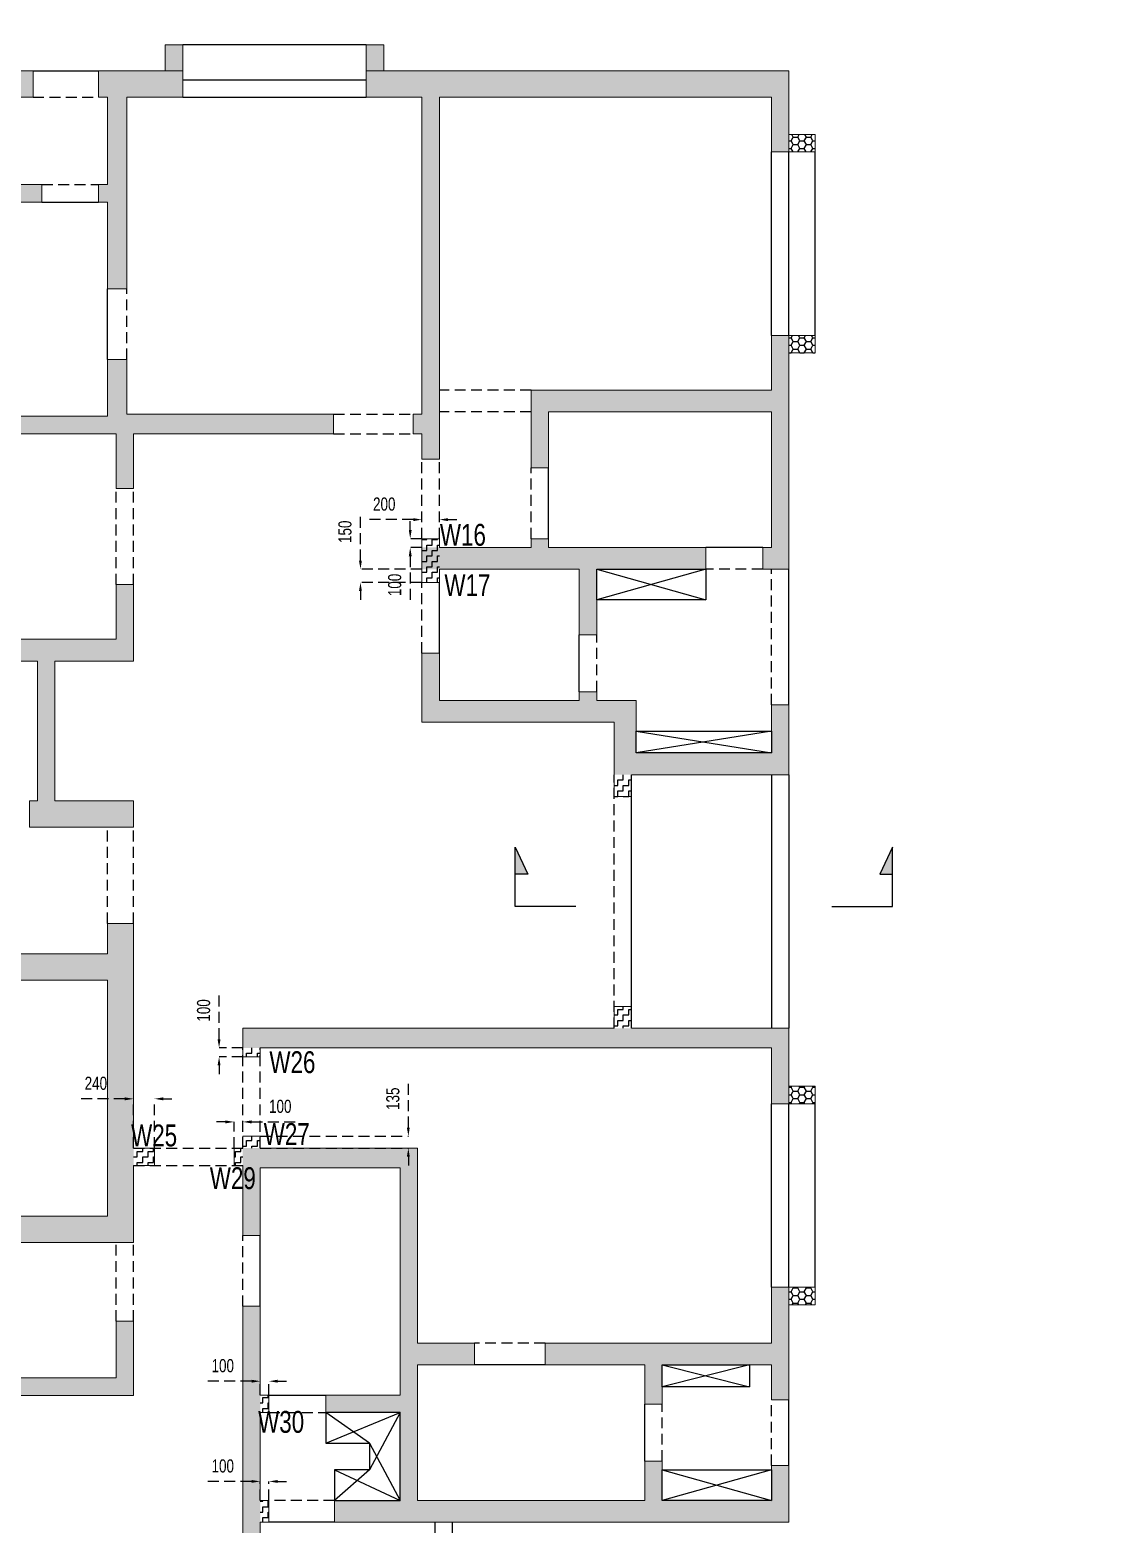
# Model space of a CAD drawing. Header units: millimetres. Extents: x 359 to 32107, y -1 to 49135.
# Drawn here: x 19905 to 32107, y 32013 to 49105 of the extents above; entities that cross this region are included whole.
import ezdxf

# ---------------------------------------------------------------- set-up
doc = ezdxf.new("R2010")
doc.units = ezdxf.units.MM
doc.linetypes.add('ACAD_ISO10W100', pattern=[18, 12, -3, 0, -3])
doc.linetypes.add('HIDDEN', pattern=[0.375, 0.25, -0.125])
for name, color, linetype in [('HATCH', 8, 'Continuous'), ('S-BEAM', 4, 'HIDDEN'), ('S-BEAM 1', 6, 'Continuous'), ('S-CUTOUT', 25, 'Continuous'), ('S-WALL HATCH', 251, 'Continuous'), ('SEC LINE', 1, 'Continuous')]:
    doc.layers.add(name, color=color, linetype=linetype)
doc.layers.add("S-BEAM NO'S", color=2, linetype='Continuous', lineweight=20)
doc.layers.add('S-WALL', color=100, linetype='Continuous', lineweight=20)
doc.styles.add('SOBHA', font='swisscl.ttf')
doc.dimstyles.new('S-100-2', dxfattribs={"dimscale": 100, "dimtxt": 1.5, "dimasz": 1, "dimexe": 0, "dimexo": 0, "dimgap": 1, "dimtad": 1, "dimdec": 0, "dimzin": 0, "dimdsep": 46, "dimtxsty": 'SOBHA', "dimcen": 0.0895, "dimclrd": 8, "dimclre": 8, "dimclrt": 2, "dimadec": 0, "dimazin": 0, "dimtfac": 1, "dimtdec": 0, "dimtofl": 0, "dimtmove": 0, "dimatfit": 3, "dimfxl": 0.18, "dimtolj": 1, "dimtzin": 0, "dimlwd": -1, "dimlwe": -1, "dimarcsym": 1})
pattern_1 = [(0, (-407991.865, 279275.18), (62.5, 62.5), [62.5, -62.5]), (90, (-407929.365, 279275.18), (-62.5, 62.5), [62.5, -62.5])]
pattern_2 = [(0, (19416.07, 12934.81), (75, 43.30127), [50, -100]), (120, (19416.07, 12934.81), (-75, 43.30127), [50, -100]), (60, (19416.07, 12934.81), (2e-14, 86.60254), [-100, 50])]

# ---------------------------------------------------------------- blocks, each defined once
blk = doc.blocks.new('SEC')
at = {"layer": 'HATCH'}
h = blk.add_hatch(color=9, dxfattribs=at)
h.dxf.hatch_style = 1
h.paths.add_polyline_path([(543392, -306591), (543392, -306679), (543582, -306679)])
at = {"layer": 'SEC LINE', "color": 6, "linetype": 'ACAD_ISO10W100', "ltscale": 1000}
for p, q in [((543168, -306255), (543168, -306679)), ((543582, -306679), (543392, -306591)), ((543392, -306591), (543392, -306679)), ((543168, -306679), (543582, -306679))]:
    blk.add_line(p, q, dxfattribs=at)
blk = doc.blocks.new('*D105')
at = {"layer": 'Defpoints', "color": 0, "linetype": 'Continuous', "ltscale": 500, "transparency": 16777216}
for p in [(24391, 43285), (24257, 43185), (24391, 43185)]:
    blk.add_point(p, dxfattribs=at)
at = {"layer": 'S-BEAM', "color": 8, "ltscale": 500, "transparency": 16777216}
for p, q in [((24257, 43385), (24257, 43485)), ((24391, 43285), (24257, 43285)), ((24391, 43185), (24257, 43185)), ((24257, 43085), (24257, 42526))]:
    blk.add_line(p, q, dxfattribs=at)
at = {"layer": 'S-BEAM', "color": 8, "linetype": 'Continuous', "ltscale": 500, "transparency": 16777216}
for points in [[(24241, 43385), (24274, 43385), (24257, 43285)], [(24241, 43085), (24274, 43085), (24257, 43185)]]:
    blk.add_solid(points, dxfattribs=at)
at = {"layer": 'S-BEAM', "color": 2, "linetype": 'Continuous', "ltscale": 500, "transparency": 16777216, "insert": (24080, 42756), "char_height": 150, "attachment_point": 5, "rotation": 90, "style": 'SOBHA'}
blk.add_mtext('\\A1;100', dxfattribs=at)
blk = doc.blocks.new('*D106')
at = {"layer": 'Defpoints', "color": 0, "linetype": 'Continuous', "ltscale": 500, "transparency": 16777216}
for p in [(24391, 43503), (24391, 43285), (24591, 43285)]:
    blk.add_point(p, dxfattribs=at)
at = {"layer": 'S-BEAM', "color": 8, "ltscale": 500, "transparency": 16777216}
for p, q in [((24291, 43503), (23729, 43503)), ((24391, 43285), (24391, 43503)), ((24591, 43285), (24591, 43503)), ((24691, 43503), (24791, 43503))]:
    blk.add_line(p, q, dxfattribs=at)
at = {"layer": 'S-BEAM', "color": 8, "linetype": 'Continuous', "ltscale": 500, "transparency": 16777216}
for points in [[(24291, 43520), (24291, 43486), (24391, 43503)], [(24691, 43520), (24691, 43486), (24591, 43503)]]:
    blk.add_solid(points, dxfattribs=at)
at = {"layer": 'S-BEAM', "color": 2, "linetype": 'Continuous', "ltscale": 500, "transparency": 16777216, "insert": (23960, 43680), "char_height": 150, "attachment_point": 5, "style": 'SOBHA'}
blk.add_mtext('\\A1;200', dxfattribs=at)
blk = doc.blocks.new('*D107')
at = {"layer": 'Defpoints', "color": 0, "linetype": 'Continuous', "ltscale": 500, "transparency": 16777216}
for p in [(23688, 42935), (24391, 42935), (24391, 42785)]:
    blk.add_point(p, dxfattribs=at)
at = {"layer": 'S-BEAM', "color": 8, "ltscale": 500, "transparency": 16777216}
for p, q in [((23688, 43035), (23688, 43593)), ((24391, 42935), (23688, 42935)), ((24391, 42785), (23688, 42785)), ((23688, 42685), (23688, 42585))]:
    blk.add_line(p, q, dxfattribs=at)
at = {"layer": 'S-BEAM', "color": 8, "linetype": 'Continuous', "ltscale": 500, "transparency": 16777216}
for points in [[(23671, 43035), (23704, 43035), (23688, 42935)], [(23671, 42685), (23704, 42685), (23688, 42785)]]:
    blk.add_solid(points, dxfattribs=at)
at = {"layer": 'S-BEAM', "color": 2, "linetype": 'Continuous', "ltscale": 500, "transparency": 16777216, "insert": (23511, 43364), "char_height": 150, "attachment_point": 5, "rotation": 90, "style": 'SOBHA'}
blk.add_mtext('\\A1;150', dxfattribs=at)
blk = doc.blocks.new('*D119')
at = {"layer": 'Defpoints', "color": 0, "linetype": 'Continuous', "ltscale": 500, "transparency": 16777216}
for p in [(21091, 36878), (21091, 36315), (21331, 36315)]:
    blk.add_point(p, dxfattribs=at)
at = {"layer": 'S-BEAM', "color": 8, "ltscale": 500, "transparency": 16777216}
for p, q in [((20991, 36878), (20429, 36878)), ((21091, 36315), (21091, 36878)), ((21331, 36315), (21331, 36878)), ((21431, 36878), (21531, 36878))]:
    blk.add_line(p, q, dxfattribs=at)
at = {"layer": 'S-BEAM', "color": 8, "linetype": 'Continuous', "ltscale": 500, "transparency": 16777216}
for points in [[(20991, 36895), (20991, 36861), (21091, 36878)], [(21431, 36895), (21431, 36861), (21331, 36878)]]:
    blk.add_solid(points, dxfattribs=at)
at = {"layer": 'S-BEAM', "color": 2, "linetype": 'Continuous', "ltscale": 500, "transparency": 16777216, "insert": (20660, 37055), "char_height": 150, "attachment_point": 5, "style": 'SOBHA'}
blk.add_mtext('\\A1;240', dxfattribs=at)
blk = doc.blocks.new('*D120')
at = {"layer": 'Defpoints', "color": 0, "linetype": 'Continuous', "ltscale": 500, "transparency": 16777216}
for p in [(22070, 37460), (22341, 37460), (22341, 37360)]:
    blk.add_point(p, dxfattribs=at)
at = {"layer": 'S-BEAM', "color": 8, "ltscale": 500, "transparency": 16777216}
for p, q in [((22070, 37560), (22070, 38118)), ((22341, 37460), (22070, 37460)), ((22341, 37360), (22070, 37360)), ((22070, 37260), (22070, 37160))]:
    blk.add_line(p, q, dxfattribs=at)
at = {"layer": 'S-BEAM', "color": 8, "linetype": 'Continuous', "ltscale": 500, "transparency": 16777216}
for points in [[(22053, 37560), (22086, 37560), (22070, 37460)], [(22053, 37260), (22086, 37260), (22070, 37360)]]:
    blk.add_solid(points, dxfattribs=at)
at = {"layer": 'S-BEAM', "color": 2, "linetype": 'Continuous', "ltscale": 500, "transparency": 16777216, "insert": (21893, 37889), "char_height": 150, "attachment_point": 5, "rotation": 90, "style": 'SOBHA'}
blk.add_mtext('\\A1;100', dxfattribs=at)
blk = doc.blocks.new('*D95')
at = {"layer": 'Defpoints', "color": 0, "linetype": 'Continuous', "ltscale": 500, "transparency": 16777216}
for p in [(22541, 36450), (24236, 36450), (22541, 36315)]:
    blk.add_point(p, dxfattribs=at)
at = {"layer": 'S-BEAM', "color": 8, "ltscale": 500, "transparency": 16777216}
for p, q in [((24236, 36550), (24236, 37108)), ((22541, 36450), (24236, 36450)), ((22541, 36315), (24236, 36315)), ((24236, 36215), (24236, 36115))]:
    blk.add_line(p, q, dxfattribs=at)
at = {"layer": 'S-BEAM', "color": 8, "linetype": 'Continuous', "ltscale": 500, "transparency": 16777216}
for points in [[(24219, 36550), (24252, 36550), (24236, 36450)], [(24219, 36215), (24252, 36215), (24236, 36315)]]:
    blk.add_solid(points, dxfattribs=at)
at = {"layer": 'S-BEAM', "color": 2, "linetype": 'Continuous', "ltscale": 500, "transparency": 16777216, "insert": (24059, 36879), "char_height": 150, "attachment_point": 5, "rotation": 90, "style": 'SOBHA'}
blk.add_mtext('\\A1;135', dxfattribs=at)
blk = doc.blocks.new('*D121')
at = {"layer": 'Defpoints', "color": 0, "linetype": 'Continuous', "ltscale": 500, "transparency": 16777216}
for p in [(22341, 36614), (22241, 36315), (22341, 36315)]:
    blk.add_point(p, dxfattribs=at)
at = {"layer": 'S-BEAM', "color": 8, "ltscale": 500, "transparency": 16777216}
for p, q in [((22141, 36614), (22041, 36614)), ((22241, 36315), (22241, 36614)), ((22341, 36315), (22341, 36614)), ((22441, 36614), (23000, 36614))]:
    blk.add_line(p, q, dxfattribs=at)
at = {"layer": 'S-BEAM', "color": 8, "linetype": 'Continuous', "ltscale": 500, "transparency": 16777216}
for points in [[(22141, 36631), (22141, 36597), (22241, 36614)], [(22441, 36631), (22441, 36597), (22341, 36614)]]:
    blk.add_solid(points, dxfattribs=at)
at = {"layer": 'S-BEAM', "color": 2, "linetype": 'Continuous', "ltscale": 500, "transparency": 16777216, "insert": (22770, 36791), "char_height": 150, "attachment_point": 5, "style": 'SOBHA'}
blk.add_mtext('\\A1;100', dxfattribs=at)
blk = doc.blocks.new('*D122')
at = {"layer": 'Defpoints', "color": 0, "linetype": 'Continuous', "ltscale": 500, "transparency": 16777216}
for p in [(22541, 33648), (22541, 33490), (22641, 33490)]:
    blk.add_point(p, dxfattribs=at)
at = {"layer": 'S-BEAM', "color": 8, "ltscale": 500, "transparency": 16777216}
for p, q in [((22441, 33648), (21882, 33648)), ((22541, 33490), (22541, 33648)), ((22641, 33490), (22641, 33648)), ((22741, 33648), (22841, 33648))]:
    blk.add_line(p, q, dxfattribs=at)
at = {"layer": 'S-BEAM', "color": 8, "linetype": 'Continuous', "ltscale": 500, "transparency": 16777216}
for points in [[(22441, 33665), (22441, 33631), (22541, 33648)], [(22741, 33665), (22741, 33631), (22641, 33648)]]:
    blk.add_solid(points, dxfattribs=at)
at = {"layer": 'S-BEAM', "color": 2, "linetype": 'Continuous', "ltscale": 500, "transparency": 16777216, "insert": (22112, 33825), "char_height": 150, "attachment_point": 5, "style": 'SOBHA'}
blk.add_mtext('\\A1;100', dxfattribs=at)
blk = doc.blocks.new('*D123')
at = {"layer": 'Defpoints', "color": 0, "linetype": 'Continuous', "ltscale": 500, "transparency": 16777216}
for p in [(22541, 32502), (22541, 32285), (22641, 32285)]:
    blk.add_point(p, dxfattribs=at)
at = {"layer": 'S-BEAM', "color": 8, "ltscale": 500, "transparency": 16777216}
for p, q in [((22441, 32502), (21882, 32502)), ((22541, 32285), (22541, 32502)), ((22641, 32285), (22641, 32502)), ((22741, 32502), (22841, 32502))]:
    blk.add_line(p, q, dxfattribs=at)
at = {"layer": 'S-BEAM', "color": 8, "linetype": 'Continuous', "ltscale": 500, "transparency": 16777216}
for points in [[(22441, 32518), (22441, 32485), (22541, 32502)], [(22741, 32518), (22741, 32485), (22641, 32502)]]:
    blk.add_solid(points, dxfattribs=at)
at = {"layer": 'S-BEAM', "color": 2, "linetype": 'Continuous', "ltscale": 500, "transparency": 16777216, "insert": (22112, 32678), "char_height": 150, "attachment_point": 5, "style": 'SOBHA'}
blk.add_mtext('\\A1;100', dxfattribs=at)

msp = doc.modelspace()

# ---------------------------------------------------------------- hatches: boundary and pattern name
at = {"layer": 'S-WALL HATCH', "linetype": 'Continuous', "ltscale": 500, "transparency": 33554687}
h = msp.add_hatch(dxfattribs=at)
h.set_pattern_fill('HONEY', color=25, scale=400)
h.set_pattern_definition([(0, (-1190978.006, 205150.47), (75, 43.3012702), [50, -100]), (120, (-1190978.006, 205150.47), (-75, 43.3012702), [50, -100]), (60, (-1190978.006, 205150.47), (2e-14, 86.6025404), [-100, 50])])
h.paths.add_polyline_path([(9341.1, 13234.8), (8841.1, 13234.8), (8841.1, 12734.8), (9341.1, 12734.8)])
h.paths.add_polyline_path([(941.1, 18034.8), (641.1, 18034.8), (641.1, 17834.8), (941.1, 17834.8)])
h.paths.add_polyline_path([(941.1, 20334.8), (641.1, 20334.8), (641.1, 20134.8), (941.1, 20134.8)])
h.paths.add_polyline_path([(27325.7, 436.6), (30571.3, 436.6), (30571.3, 832), (27325.7, 832)], flags=9)
h.paths.add_polyline_path([(20188.7, 11940.5), (20573.7, 11940.5), (20573.7, 12661.3), (20188.7, 12661.3)], flags=9)
h.paths.add_polyline_path([(20188.7, 13772.1), (20573.7, 13772.1), (20573.7, 14492.9), (20188.7, 14492.9)], flags=9)
h.paths.add_polyline_path([(13695.5, 29736.7), (13695.5, 31297), (13168.3, 31297), (13168.3, 29736.7)], flags=9)
h.paths.add_polyline_path([(886.1, 39002.6), (886.1, 40562.9), (358.9, 40562.9), (358.9, 39002.6)], flags=9)
h.paths.add_polyline_path([(886.1, 34827.6), (886.1, 36387.9), (358.9, 36387.9), (358.9, 34827.6)], flags=9)
h.paths.add_polyline_path([(886.1, 23852.6), (886.1, 25412.9), (358.9, 25412.9), (358.9, 23852.6)], flags=9)
h.paths.add_polyline_path([(886.1, 14252.6), (886.1, 15812.9), (358.9, 15812.9), (358.9, 14252.6)], flags=9)
h.paths.add_polyline_path([(12228.6, 12581.4), (13788.9, 12581.4), (13788.9, 13108.6), (12228.6, 13108.6)], flags=9)
h.paths.add_polyline_path([(29200.6, 20840.4), (29200.6, 22400.7), (28673.4, 22400.7), (28673.4, 20840.4)], flags=9)
h.paths.add_polyline_path([(25231.7, 30259.1), (25231.7, 31819.4), (24704.5, 31819.4), (24704.5, 30259.1)], flags=9)
h.paths.add_polyline_path([(29099.6, 38528.6), (29099.6, 40088.9), (28572.4, 40088.9), (28572.4, 38528.6)], flags=9)
h.paths.add_polyline_path([(8025.7, 33291.9), (9585.9, 33291.9), (9585.9, 33819.1), (8025.7, 33819.1)], flags=9)
h.paths.add_polyline_path([(19612, 48577.7), (21172.3, 48577.7), (21172.3, 49104.9), (19612, 49104.9)], flags=9)
h.paths.add_polyline_path([(29108.1, 41229.6), (29108.1, 42789.9), (28580.9, 42789.9), (28580.9, 41229.6)], flags=9)
h.paths.add_polyline_path([(29108.1, 32418.1), (29108.1, 33978.4), (28580.9, 33978.4), (28580.9, 32418.1)], flags=9)
h.paths.add_polyline_path([(23322, 12711.2), (24882.3, 12711.2), (24882.3, 13238.4), (23322, 13238.4)], flags=9)
h.paths.add_polyline_path([(16246.5, 12711.2), (17806.8, 12711.2), (17806.8, 13238.4), (16246.5, 13238.4)], flags=9)
h.paths.add_polyline_path([(6261.9, 12711.2), (7822.2, 12711.2), (7822.2, 13238.4), (6261.9, 13238.4)], flags=9)
h.paths.add_polyline_path([(932, 20914.9), (932, 22475.2), (404.8, 22475.2), (404.8, 20914.9)], flags=9)
h.paths.add_polyline_path([(991.3, 45690.5), (991.3, 47250.8), (464.1, 47250.8), (464.1, 45690.5)], flags=9)
h.paths.add_polyline_path([(12388, 31954.2), (12388, 33514.5), (11860.8, 33514.5), (11860.8, 31954.2)], flags=9)
h.paths.add_polyline_path([(12309, 34254.6), (12309, 35814.9), (11781.8, 35814.9), (11781.8, 34254.6)], flags=9)
h.paths.add_polyline_path([(12309, 36554.6), (12309, 38114.9), (11781.8, 38114.9), (11781.8, 36554.6)], flags=9)
h.paths.add_polyline_path([(8159.3, 23739.1), (8159.3, 25299.3), (7632.1, 25299.3), (7632.1, 23739.1)], flags=9)
h.paths.add_polyline_path([(8943.8, 19074.2), (8943.8, 20634.5), (8416.6, 20634.5), (8416.6, 19074.2)], flags=9)
h.paths.add_polyline_path([(14733.3, 19766.2), (14733.3, 21326.4), (14206.1, 21326.4), (14206.1, 19766.2)], flags=9)
h.paths.add_polyline_path([(20591.1, 19365.3), (22151.4, 19365.3), (22151.4, 19892.5), (20591.1, 19892.5)], flags=9)
h.paths.add_polyline_path([(18754.4, 19365.3), (20314.7, 19365.3), (20314.7, 19892.5), (18754.4, 19892.5)], flags=9)
h.paths.add_polyline_path([(21661.9, 38556.9), (21661.9, 40117.2), (21134.7, 40117.2), (21134.7, 38556.9)], flags=9)
h.paths.add_polyline_path([(20915.2, 42468), (20915.2, 44028.3), (20388, 44028.3), (20388, 42468)], flags=9)
h.paths.add_polyline_path([(24577.5, 44944.9), (26137.8, 44944.9), (26137.8, 45472.1), (24577.5, 45472.1)], flags=9)
h.paths.add_polyline_path([(8215.2, 38543), (8215.2, 40103.3), (7688, 40103.3), (7688, 38543)], flags=9)
h.paths.add_polyline_path([(5441.6, 45144.9), (7001.9, 45144.9), (7001.9, 45672.1), (5441.6, 45672.1)], flags=9)
h.paths.add_polyline_path([(5580.6, 23281.6), (6671.6, 23281.6), (6671.6, 23808.8), (5580.6, 23808.8)], flags=9)
h.paths.add_polyline_path([(19970.5, 21586.1), (21061.4, 21586.1), (21061.4, 22113.3), (19970.5, 22113.3)], flags=9)
h.paths.add_polyline_path([(20253.5, 31643), (21344.4, 31643), (21344.4, 32170.2), (20253.5, 32170.2)], flags=9)
h.paths.add_polyline_path([(22580, 39741.7), (23670.9, 39741.7), (23670.9, 40268.9), (22580, 40268.9)], flags=9)
h.paths.add_polyline_path([(5687.8, 40466.1), (6778.7, 40466.1), (6778.7, 40993.3), (5687.8, 40993.3)], flags=9)
h.paths.add_polyline_path([(10804.9, 32346.8), (11895.8, 32346.8), (11895.8, 32874), (10804.9, 32874)], flags=9)
h.paths.add_polyline_path([(14639.2, 40869.7), (15730.2, 40869.7), (15730.2, 41396.9), (14639.2, 41396.9)], flags=9)
h.paths.add_polyline_path([(29297.3, 38933.8), (29682.3, 38933.8), (29682.3, 39654.6), (29297.3, 39654.6)], flags=9)
h.paths.add_polyline_path([(25602, 38933.8), (25987, 38933.8), (25987, 39654.6), (25602, 39654.6)], flags=9)
h.paths.add_polyline_path([(10959.4, 22665.3), (12519.7, 22665.3), (12519.7, 23192.5), (10959.4, 23192.5)], flags=9)
h.paths.add_polyline_path([(10742.6, 23048.9), (10742.6, 24609.2), (10215.4, 24609.2), (10215.4, 23048.9)], flags=9)
h.paths.add_polyline_path([(10742.6, 38607.1), (10742.6, 40167.4), (10215.4, 40167.4), (10215.4, 38607.1)], flags=9)
h.paths.add_polyline_path([(18496.6, 40244.6), (20056.9, 40244.6), (20056.9, 40771.8), (18496.6, 40771.8)], flags=9)
h.paths.add_polyline_path([(11003.9, 8463.6), (18384.3, 8463.6), (18384.3, 10678.1), (11003.9, 10678.1)], flags=9)
h.paths.add_polyline_path([(27271.4, 1731.3), (32106.7, 1731.3), (32106.7, 2165.7), (27271.4, 2165.7)], flags=9)
h.paths.add_polyline_path([(24367.1, 4117.1), (25768, 4117.1), (25768, 4513.2), (24367.1, 4513.2)], flags=9)
h.paths.add_polyline_path([(27210, 3079), (31215.1, 3079), (31215.1, 3474.3), (27210, 3474.3)], flags=9)
h.paths.add_polyline_path([(24263.1, 4985.5), (29712.1, 4985.5), (29712.1, 6373), (24263.1, 6373)], flags=9)
h.paths.add_polyline_path([(24275.6, 6406.6), (25471.1, 6406.6), (25471.1, 6794.6), (24275.6, 6794.6)], flags=9)
h.paths.add_polyline_path([(10907.4, 10653.3), (12633.5, 10653.3), (12633.5, 11180.5), (10907.4, 11180.5)], flags=9)
h.paths.add_polyline_path([(10866.2, 11030.2), (20118.4, 11030.2), (20118.4, 11883.5), (10866.2, 11883.5)], flags=9)
h = msp.add_hatch(dxfattribs=at)
h.set_pattern_fill('HONEY', color=25, scale=400)
h.set_pattern_definition(pattern_2)
h.paths.add_polyline_path([(23953.6, 48934.8), (23753.6, 48934.8), (23753.6, 48634.8), (23953.6, 48634.8)])
h.paths.add_polyline_path([(21653.6, 48934.8), (21453.6, 48934.8), (21453.6, 48634.8), (21653.6, 48634.8)])
h.paths.add_polyline_path([(27325.7, 436.6), (30571.3, 436.6), (30571.3, 832), (27325.7, 832)], flags=9)
h.paths.add_polyline_path([(20188.7, 11940.5), (20573.7, 11940.5), (20573.7, 12661.3), (20188.7, 12661.3)], flags=9)
h.paths.add_polyline_path([(20188.7, 13772.1), (20573.7, 13772.1), (20573.7, 14492.9), (20188.7, 14492.9)], flags=9)
h.paths.add_polyline_path([(13695.5, 29736.7), (13695.5, 31297), (13168.3, 31297), (13168.3, 29736.7)], flags=9)
h.paths.add_polyline_path([(886.1, 39002.6), (886.1, 40562.9), (358.9, 40562.9), (358.9, 39002.6)], flags=9)
h.paths.add_polyline_path([(886.1, 34827.6), (886.1, 36387.9), (358.9, 36387.9), (358.9, 34827.6)], flags=9)
h.paths.add_polyline_path([(886.1, 23852.6), (886.1, 25412.9), (358.9, 25412.9), (358.9, 23852.6)], flags=9)
h.paths.add_polyline_path([(886.1, 14252.6), (886.1, 15812.9), (358.9, 15812.9), (358.9, 14252.6)], flags=9)
h.paths.add_polyline_path([(12228.6, 12581.4), (13788.9, 12581.4), (13788.9, 13108.6), (12228.6, 13108.6)], flags=9)
h.paths.add_polyline_path([(29200.6, 20840.4), (29200.6, 22400.7), (28673.4, 22400.7), (28673.4, 20840.4)], flags=9)
h.paths.add_polyline_path([(25231.7, 30259.1), (25231.7, 31819.4), (24704.5, 31819.4), (24704.5, 30259.1)], flags=9)
h.paths.add_polyline_path([(29099.6, 38528.6), (29099.6, 40088.9), (28572.4, 40088.9), (28572.4, 38528.6)], flags=9)
h.paths.add_polyline_path([(8025.7, 33291.9), (9585.9, 33291.9), (9585.9, 33819.1), (8025.7, 33819.1)], flags=9)
h.paths.add_polyline_path([(19612, 48577.7), (21172.3, 48577.7), (21172.3, 49104.9), (19612, 49104.9)], flags=9)
h.paths.add_polyline_path([(29108.1, 41229.6), (29108.1, 42789.9), (28580.9, 42789.9), (28580.9, 41229.6)], flags=9)
h.paths.add_polyline_path([(29108.1, 32418.1), (29108.1, 33978.4), (28580.9, 33978.4), (28580.9, 32418.1)], flags=9)
h.paths.add_polyline_path([(23322, 12711.2), (24882.3, 12711.2), (24882.3, 13238.4), (23322, 13238.4)], flags=9)
h.paths.add_polyline_path([(16246.5, 12711.2), (17806.8, 12711.2), (17806.8, 13238.4), (16246.5, 13238.4)], flags=9)
h.paths.add_polyline_path([(6261.9, 12711.2), (7822.2, 12711.2), (7822.2, 13238.4), (6261.9, 13238.4)], flags=9)
h.paths.add_polyline_path([(932, 20914.9), (932, 22475.2), (404.8, 22475.2), (404.8, 20914.9)], flags=9)
h.paths.add_polyline_path([(991.3, 45690.5), (991.3, 47250.8), (464.1, 47250.8), (464.1, 45690.5)], flags=9)
h.paths.add_polyline_path([(12388, 31954.2), (12388, 33514.5), (11860.8, 33514.5), (11860.8, 31954.2)], flags=9)
h.paths.add_polyline_path([(12309, 34254.6), (12309, 35814.9), (11781.8, 35814.9), (11781.8, 34254.6)], flags=9)
h.paths.add_polyline_path([(12309, 36554.6), (12309, 38114.9), (11781.8, 38114.9), (11781.8, 36554.6)], flags=9)
h.paths.add_polyline_path([(8159.3, 23739.1), (8159.3, 25299.3), (7632.1, 25299.3), (7632.1, 23739.1)], flags=9)
h.paths.add_polyline_path([(8943.8, 19074.2), (8943.8, 20634.5), (8416.6, 20634.5), (8416.6, 19074.2)], flags=9)
h.paths.add_polyline_path([(14733.3, 19766.2), (14733.3, 21326.4), (14206.1, 21326.4), (14206.1, 19766.2)], flags=9)
h.paths.add_polyline_path([(20591.1, 19365.3), (22151.4, 19365.3), (22151.4, 19892.5), (20591.1, 19892.5)], flags=9)
h.paths.add_polyline_path([(18754.4, 19365.3), (20314.7, 19365.3), (20314.7, 19892.5), (18754.4, 19892.5)], flags=9)
h.paths.add_polyline_path([(21661.9, 38556.9), (21661.9, 40117.2), (21134.7, 40117.2), (21134.7, 38556.9)], flags=9)
h.paths.add_polyline_path([(20915.2, 42468), (20915.2, 44028.3), (20388, 44028.3), (20388, 42468)], flags=9)
h.paths.add_polyline_path([(24577.5, 44944.9), (26137.8, 44944.9), (26137.8, 45472.1), (24577.5, 45472.1)], flags=9)
h.paths.add_polyline_path([(8215.2, 38543), (8215.2, 40103.3), (7688, 40103.3), (7688, 38543)], flags=9)
h.paths.add_polyline_path([(5441.6, 45144.9), (7001.9, 45144.9), (7001.9, 45672.1), (5441.6, 45672.1)], flags=9)
h.paths.add_polyline_path([(5580.6, 23281.6), (6671.6, 23281.6), (6671.6, 23808.8), (5580.6, 23808.8)], flags=9)
h.paths.add_polyline_path([(19970.5, 21586.1), (21061.4, 21586.1), (21061.4, 22113.3), (19970.5, 22113.3)], flags=9)
h.paths.add_polyline_path([(20253.5, 31643), (21344.4, 31643), (21344.4, 32170.2), (20253.5, 32170.2)], flags=9)
h.paths.add_polyline_path([(22580, 39741.7), (23670.9, 39741.7), (23670.9, 40268.9), (22580, 40268.9)], flags=9)
h.paths.add_polyline_path([(5687.8, 40466.1), (6778.7, 40466.1), (6778.7, 40993.3), (5687.8, 40993.3)], flags=9)
h.paths.add_polyline_path([(10804.9, 32346.8), (11895.8, 32346.8), (11895.8, 32874), (10804.9, 32874)], flags=9)
h.paths.add_polyline_path([(14639.2, 40869.7), (15730.2, 40869.7), (15730.2, 41396.9), (14639.2, 41396.9)], flags=9)
h.paths.add_polyline_path([(29297.3, 38933.8), (29682.3, 38933.8), (29682.3, 39654.6), (29297.3, 39654.6)], flags=9)
h.paths.add_polyline_path([(25602, 38933.8), (25987, 38933.8), (25987, 39654.6), (25602, 39654.6)], flags=9)
h.paths.add_polyline_path([(10959.4, 22665.3), (12519.7, 22665.3), (12519.7, 23192.5), (10959.4, 23192.5)], flags=9)
h.paths.add_polyline_path([(10742.6, 23048.9), (10742.6, 24609.2), (10215.4, 24609.2), (10215.4, 23048.9)], flags=9)
h.paths.add_polyline_path([(10742.6, 38607.1), (10742.6, 40167.4), (10215.4, 40167.4), (10215.4, 38607.1)], flags=9)
h.paths.add_polyline_path([(18496.6, 40244.6), (20056.9, 40244.6), (20056.9, 40771.8), (18496.6, 40771.8)], flags=9)
h.paths.add_polyline_path([(11003.9, 8463.6), (18384.3, 8463.6), (18384.3, 10678.1), (11003.9, 10678.1)], flags=9)
h.paths.add_polyline_path([(27271.4, 1731.3), (32106.7, 1731.3), (32106.7, 2165.7), (27271.4, 2165.7)], flags=9)
h.paths.add_polyline_path([(24367.1, 4117.1), (25768, 4117.1), (25768, 4513.2), (24367.1, 4513.2)], flags=9)
h.paths.add_polyline_path([(27210, 3079), (31215.1, 3079), (31215.1, 3474.3), (27210, 3474.3)], flags=9)
h.paths.add_polyline_path([(24263.1, 4985.5), (29712.1, 4985.5), (29712.1, 6373), (24263.1, 6373)], flags=9)
h.paths.add_polyline_path([(24275.6, 6406.6), (25471.1, 6406.6), (25471.1, 6794.6), (24275.6, 6794.6)], flags=9)
h.paths.add_polyline_path([(10907.4, 10653.3), (12633.5, 10653.3), (12633.5, 11180.5), (10907.4, 11180.5)], flags=9)
h.paths.add_polyline_path([(10866.2, 11030.2), (20118.4, 11030.2), (20118.4, 11883.5), (10866.2, 11883.5)], flags=9)
at = {"layer": 'S-WALL HATCH', "ltscale": 7.5, "transparency": 33554687}
h = msp.add_hatch(color=251, dxfattribs=at)
h.dxf.hatch_style = 1
h.paths.add_polyline_path([(23381.1, 44709.8), (21016.1, 44709.8), (21016.1, 45334.8), (20791.1, 45334.8), (20791.1, 44684.8), (19291.1, 44684.8), (19291.1, 47134.8), (20041.1, 47134.8), (20041.1, 47334.8), (17591.1, 47334.8), (17591.1, 48334.8), (19941.1, 48334.8), (19941.1, 48634.8), (17291.1, 48634.8), (17291.1, 48334.8), (17291.1, 45984.8), (17591.1, 45984.8), (17591.1, 47134.8), (19091.1, 47134.8), (19091.1, 44684.8), (18991.1, 44684.8), (18991.1, 44484.8), (20791.1, 44484.8), (20891.1, 44484.8), (20891.1, 43859.8), (21091.1, 43859.8), (21091.1, 44484.8), (23381.1, 44484.8)])
h = msp.add_hatch(color=251, dxfattribs=at)
h.dxf.hatch_style = 1
h.paths.add_polyline_path([(21016.1, 48334.8), (21653.6, 48334.8), (21653.6, 48634.8), (20691.1, 48634.8), (20691.1, 48334.8), (20791.1, 48334.8), (20791.1, 47334.8), (20691.1, 47334.8), (20691.1, 47134.8), (20791.1, 47134.8), (20791.1, 46144.8), (21016.1, 46144.8)])
h = msp.add_hatch(color=251, dxfattribs=at)
h.dxf.hatch_style = 1
h.paths.add_polyline_path([(24391.1, 44194.8), (24391.1, 44484.8), (24291.1, 44484.8), (24291.1, 44709.8), (24391.1, 44709.8), (24391.1, 48334.8), (23753.6, 48334.8), (23753.6, 48634.8), (24591.1, 48634.8), (28591.1, 48634.8), (28591.1, 48334.8), (28591.1, 47709.8), (28391.1, 47709.8), (28391.1, 48334.8), (24591.1, 48334.8), (24591.1, 44194.8)])
at = {"layer": 'S-WALL HATCH', "linetype": 'Continuous', "ltscale": 500, "transparency": 33554687}
h = msp.add_hatch(dxfattribs=at)
h.set_pattern_fill('HONEY', color=25, scale=400)
h.set_pattern_definition(pattern_2)
h.paths.add_polyline_path([(28891.1, 45609.8), (28591.1, 45609.8), (28591.1, 45409.8), (28891.1, 45409.8)])
h.paths.add_polyline_path([(28891.1, 47909.8), (28591.1, 47909.8), (28591.1, 47709.8), (28891.1, 47709.8)])
at = {"layer": 'S-WALL HATCH', "ltscale": 7.5, "transparency": 33554687}
h = msp.add_hatch(color=251, dxfattribs=at)
h.dxf.hatch_style = 1
h.paths.add_polyline_path([(28591.1, 44984.8), (28591.1, 45609.8), (28391.1, 45609.8), (28391.1, 44984.8), (25641.1, 44984.8), (25641.1, 44734.8), (25641.1, 44094.8), (25841.1, 44094.8), (25841.1, 44734.8), (28391.1, 44734.8), (28391.1, 43184.8), (28291.1, 43184.8), (28291.1, 42934.8), (28591.1, 42934.8), (28591.1, 43184.8), (28591.1, 44734.8)])
h = msp.add_hatch(color=251, dxfattribs=at)
h.dxf.hatch_style = 1
h.paths.add_polyline_path([(27641.1, 43184.8), (25841.1, 43184.8), (25841.1, 43284.8), (25641.1, 43284.8), (25641.1, 43184.8), (24391.1, 43184.8), (24391.1, 42934.8), (26191.1, 42934.8), (26191.1, 42184.8), (26391.1, 42184.8), (26391.1, 42934.8), (27641.1, 42934.8)])
h = msp.add_hatch(dxfattribs=at)
h.set_pattern_fill('ZIGZAG', color=251, scale=500)
h.set_pattern_definition(pattern_1)
h.paths.add_polyline_path([(24591.1, 43284.8), (24391.1, 43284.8), (24391.1, 42784.8), (24591.1, 42784.8)])
h = msp.add_hatch(color=251, dxfattribs=at)
h.dxf.hatch_style = 1
h.paths.add_polyline_path([(21091.1, 42134.8), (21091.1, 42759.8), (20891.1, 42759.8), (20891.1, 42134.8), (17591.1, 42134.8), (17591.1, 43184.8), (17291.1, 43184.8), (17291.1, 42084.8), (17291.1, 41884.8), (19991.1, 41884.8), (19991.1, 40284.8), (19901.1, 40284.8), (19901.1, 39984.8), (21091.1, 39984.8), (21091.1, 40284.8), (20191.1, 40284.8), (20191.1, 41884.8), (21091.1, 41884.8)])
h = msp.add_hatch(color=251, dxfattribs=at)
h.dxf.hatch_style = 1
h.paths.add_polyline_path([(26841.1, 41434.8), (26391.1, 41434.8), (26391.1, 41534.8), (26191.1, 41534.8), (26191.1, 41434.8), (24591.1, 41434.8), (24591.1, 41974.8), (24391.1, 41974.8), (24391.1, 41434.8), (24391.1, 41184.8), (26591.1, 41184.8), (26591.1, 40584.8), (26791.1, 40584.8), (28591.1, 40584.8), (28591.1, 40834.8), (28591.1, 41384.8), (28391.1, 41384.8), (28391.1, 40834.8), (26841.1, 40834.8)])
h = msp.add_hatch(dxfattribs=at)
h.set_pattern_fill('ZIGZAG', color=251, scale=500)
h.set_pattern_definition(pattern_1)
h.paths.add_polyline_path([(26791.1, 40584.8), (26591.1, 40584.8), (26591.1, 40334.8), (26791.1, 40334.8)])
h = msp.add_hatch(color=251, dxfattribs=at)
h.dxf.hatch_style = 1
h.paths.add_polyline_path([(15191.1, 29834.8), (15291.1, 29834.8), (15291.1, 30084.8), (15191.1, 30084.8), (15191.1, 35234.8), (18091.1, 35234.8), (18091.1, 30084.8), (16441.1, 30084.8), (16441.1, 29834.8), (17191.1, 29834.8), (17191.1, 24634.8), (14891.1, 24634.8), (14891.1, 27534.8), (14591.1, 27534.8), (14591.1, 26284.8), (12641.1, 26284.8), (12641.1, 27834.8), (12591.1, 27834.8), (12591.1, 28184.8), (12391.1, 28184.8), (12391.1, 25984.8), (14591.1, 25984.8), (14591.1, 24634.8), (12391.1, 24634.8), (12391.1, 24334.8), (13991.1, 24334.8), (13991.1, 22734.8), (12351.1, 22734.8), (12351.1, 22534.8), (13991.1, 22534.8), (13991.1, 21084.8), (14191.1, 21084.8), (14191.1, 24334.8), (20491.1, 24334.8), (20491.1, 24534.8), (19541.1, 24534.8), (19541.1, 28034.8), (20241.1, 28034.8), (20241.1, 28234.8), (19291.1, 28234.8), (19291.1, 26334.8), (18241.1, 26334.8), (18241.1, 26084.8), (19291.1, 26084.8), (19291.1, 24634.8), (17491.1, 24634.8), (17491.1, 27634.8), (18381.1, 27634.8), (18381.1, 27834.8), (17491.1, 27834.8), (17491.1, 29834.8), (19941.1, 29834.8), (19941.1, 29144.8), (20141.1, 29144.8), (20141.1, 29834.8), (24741.1, 29834.8), (24741.1, 30084.8), (18391.1, 30084.8), (18391.1, 33484.8), (21091.1, 33484.8), (21091.1, 34334.8), (20891.1, 34334.8), (20891.1, 33684.8), (18391.1, 33684.8), (18391.1, 35234.8), (21091.1, 35234.8), (21091.1, 38884.8), (20791.1, 38884.8), (20791.1, 38534.8), (18691.1, 38534.8), (18691.1, 39984.8), (18791.1, 39984.8), (18791.1, 40284.8), (16441.1, 40284.8), (16441.1, 39984.8), (16541.1, 39984.8), (16541.1, 38234.8), (20791.1, 38234.8), (20791.1, 35534.8), (15191.1, 35534.8), (15191.1, 39984.8), (15291.1, 39984.8), (15291.1, 40284.8), (14116.1, 40284.8), (14116.1, 39984.8), (14891.1, 39984.8), (14891.1, 38534.8), (12591.1, 38534.8), (12591.1, 39984.8), (13366.1, 39984.8), (13366.1, 40284.8), (12391.1, 40284.8), (12391.1, 38234.8), (14891.1, 38234.8), (14891.1, 36234.8), (12391.1, 36234.8), (12391.1, 35934.8), (14891.1, 35934.8), (14891.1, 33934.8), (12391.1, 33934.8), (12391.1, 33634.8), (14891.1, 33634.8), (14891.1, 31634.8), (12391.1, 31634.8), (12391.1, 29334.8), (12591.1, 29334.8), (12591.1, 29434.8), (15191.1, 29434.8)])
h.paths.add_polyline_path([(13641.1, 29734.8), (13641.1, 31334.8), (14891.1, 31334.8), (14891.1, 29734.8)], flags=16)
h.paths.add_polyline_path([(13641.1, 29734.8), (12591.1, 29734.8), (12591.1, 31334.8), (13641.1, 31334.8)], flags=16)
h.paths.add_polyline_path([(16841.1, 38534.8), (16841.1, 39984.8), (18391.2, 39984.8), (18391.2, 38534.8)], flags=16)
h = msp.add_hatch(dxfattribs=at)
h.set_pattern_fill('ZIGZAG', color=251, scale=500)
h.set_pattern_definition(pattern_1)
h.paths.add_polyline_path([(26791.1, 37934.8), (26591.1, 37934.8), (26591.1, 37684.8), (26791.1, 37684.8)])
h = msp.add_hatch(color=251, dxfattribs=at)
h.dxf.hatch_style = 1
h.paths.add_polyline_path([(28591.1, 37684.8), (26791.1, 37684.8), (26591.1, 37684.8), (22341.1, 37684.8), (22341.1, 37459.8), (22541.1, 37459.8), (28391.1, 37459.8), (28391.1, 36822.3), (28591.1, 36822.3), (28591.1, 37459.8)])
h = msp.add_hatch(dxfattribs=at)
h.set_pattern_fill('ZIGZAG', color=251, scale=500)
h.set_pattern_definition(pattern_1)
h.paths.add_polyline_path([(22541.1, 37459.8), (22341.1, 37459.8), (22341.1, 37359.8), (22541.1, 37359.8)])
at = {"layer": 'S-WALL HATCH', "linetype": 'Continuous', "ltscale": 500, "transparency": 33554687}
h = msp.add_hatch(dxfattribs=at)
h.set_pattern_fill('HONEY', color=25, scale=400)
h.set_pattern_definition(pattern_2)
h.paths.add_polyline_path([(28891.1, 34722.3), (28591.1, 34722.3), (28591.1, 34522.3), (28891.1, 34522.3)])
h.paths.add_polyline_path([(28891.1, 37022.3), (28591.1, 37022.3), (28591.1, 36822.3), (28891.1, 36822.3)])
at = {"layer": 'S-WALL HATCH', "ltscale": 7.5, "transparency": 33554687}
h = msp.add_hatch(dxfattribs=at)
h.set_pattern_fill('ZIGZAG', color=251, scale=500)
h.set_pattern_definition(pattern_1)
h.paths.add_polyline_path([(22541.1, 36449.8), (22341.1, 36449.8), (22341.1, 36314.8), (22541.1, 36314.8)])
h = msp.add_hatch(dxfattribs=at)
h.set_pattern_fill('ZIGZAG', color=251, scale=500)
h.set_pattern_definition(pattern_1)
h.paths.add_polyline_path([(21331.1, 36314.8), (21091.1, 36314.8), (21091.1, 36114.8), (21331.1, 36114.8)])
h = msp.add_hatch(dxfattribs=at)
h.set_pattern_fill('ZIGZAG', color=251, scale=500)
h.set_pattern_definition(pattern_1)
h.paths.add_polyline_path([(22341.1, 36314.8), (22241.1, 36314.8), (22241.1, 36114.8), (22341.1, 36114.8)])
h = msp.add_hatch(color=251, dxfattribs=at)
h.dxf.hatch_style = 1
h.paths.add_polyline_path([(24991.1, 34084.8), (24341.1, 34084.8), (24341.1, 36089.8), (24341.1, 36314.8), (22541.1, 36314.8), (22341.1, 36314.8), (22341.1, 36114.8), (22341.1, 35314.8), (22541.1, 35314.8), (22541.1, 36089.8), (24141.1, 36089.8), (24141.1, 33489.8), (23291.1, 33489.8), (23291.1, 33289.8), (24141.1, 33289.8), (24141.1, 32284.8), (23391.1, 32284.8), (23391.1, 32034.8), (28591.1, 32034.8), (28591.1, 32284.8), (28591.1, 32684.8), (28391.1, 32684.8), (28391.1, 32284.8), (27141.1, 32284.8), (27141.1, 32734.8), (26941.1, 32734.8), (26941.1, 32284.8), (24341.1, 32284.8), (24341.1, 33834.8), (24991.1, 33834.8)])
h = msp.add_hatch(color=251, dxfattribs=at)
h.dxf.hatch_style = 1
h.paths.add_polyline_path([(28591.1, 34084.8), (28591.1, 34722.3), (28391.1, 34722.3), (28391.1, 34084.8), (25801.1, 34084.8), (25801.1, 33834.8), (26941.1, 33834.8), (26941.1, 33384.8), (27141.1, 33384.8), (27141.1, 33834.8), (28391.1, 33834.8), (28391.1, 33434.8), (28591.1, 33434.8), (28591.1, 33834.8)], flags=17)
h = msp.add_hatch(color=251, dxfattribs=at)
h.dxf.hatch_style = 1
h.paths.add_polyline_path([(22541.1, 33289.8), (22541.1, 33489.8), (22541.1, 34504.8), (22341.1, 34504.8), (22341.1, 32284.8), (22341.1, 32034.8), (22341.1, 31859.8), (22541.1, 31859.8), (22541.1, 32034.8), (22541.1, 32284.8)])
h = msp.add_hatch(dxfattribs=at)
h.set_pattern_fill('ZIGZAG', color=251, scale=500)
h.set_pattern_definition(pattern_1)
h.paths.add_polyline_path([(22641.1, 33489.8), (22541.1, 33489.8), (22541.1, 33289.8), (22641.1, 33289.8)])
h = msp.add_hatch(dxfattribs=at)
h.set_pattern_fill('ZIGZAG', color=251, scale=500)
h.set_pattern_definition(pattern_1)
h.paths.add_polyline_path([(22641.1, 32284.8), (22541.1, 32284.8), (22541.1, 32034.8), (22641.1, 32034.8)])

# ---------------------------------------------------------------- linework, layer by layer
at = {"layer": 'S-BEAM', "ltscale": 500}
for p, q in [((19941.1, 48334.8), (20691.1, 48334.8)), ((20041.1, 47334.8), (20691.1, 47334.8)), ((21016.1, 45334.8), (21016.1, 46144.8)), ((25641.1, 44984.8), (24591.1, 44984.8)), ((23381.1, 44709.8), (24291.1, 44709.8)), ((25641.1, 44734.8), (24591.1, 44734.8)), ((23381.1, 44484.8), (24291.1, 44484.8)), ((24391.1, 43284.8), (24391.1, 44194.8)), ((24591.1, 43284.8), (24591.1, 44194.8)), ((25641.1, 43284.8), (25641.1, 44094.8)), ((20891.1, 42759.8), (20891.1, 43859.8)), ((21091.1, 42759.8), (21091.1, 43859.8)), ((28291.1, 42934.8), (27641.1, 42934.8)), ((28391.1, 41384.8), (28391.1, 42934.8)), ((24391.1, 41974.8), (24391.1, 42784.8)), ((26391.1, 41534.8), (26391.1, 42184.8)), ((26591.1, 37684.8), (26591.1, 40584.8)), ((20791.1, 38884.8), (20791.1, 39984.8)), ((21091.1, 38884.8), (21091.1, 39984.8)), ((22341.1, 36314.8), (22341.1, 37459.8)), ((22541.1, 36314.8), (22541.1, 37459.8)), ((21091.1, 36314.8), (22341.1, 36314.8)), ((21091.1, 36114.8), (22341.1, 36114.8)), ((20891.1, 34334.8), (20891.1, 35234.8)), ((21091.1, 34334.8), (21091.1, 35234.8)), ((22341.1, 34504.8), (22341.1, 35314.8)), ((25801.1, 34084.8), (24991.1, 34084.8)), ((27141.1, 32734.8), (27141.1, 33384.8)), ((28391.1, 32684.8), (28391.1, 33434.8)), ((22641.1, 33289.8), (23291.1, 33289.8)), ((23391.1, 32284.8), (22641.1, 32284.8))]:
    msp.add_line(p, q, dxfattribs=at)
at = {"layer": 'S-BEAM 1', "color": 1}
for p, q in [((23753.6, 48934.8, 0), (21653.6, 48934.8, 0)), ((19941.1, 48634.8), (20691.1, 48634.8)), ((21653.6, 48534.8), (23753.6, 48534.8)), ((21653.6, 48334.8), (23753.6, 48334.8)), ((28391.1, 45609.8), (28391.1, 47709.8)), ((28591.1, 45609.8), (28591.1, 47709.8)), ((28891.1, 45609.8, 0), (28891.1, 47709.8, 0)), ((20041.1, 47134.8), (20691.1, 47134.8)), ((20791.1, 45334.8), (20791.1, 46144.8)), ((25841.1, 43284.8), (25841.1, 44094.8)), ((28291.1, 43184.8), (27641.1, 43184.8)), ((28591.1, 41384.8), (28591.1, 42934.8)), ((24591.1, 41974.8), (24591.1, 42784.8)), ((26191.1, 41534.8), (26191.1, 42184.8)), ((26791.1, 37684.8), (26791.1, 40584.8)), ((28391.1, 40584.8), (28391.1, 37684.8)), ((28591.1, 40584.8), (28591.1, 37684.8)), ((28391.1, 34722.3), (28391.1, 36822.3)), ((28591.1, 34722.3), (28591.1, 36822.3)), ((28891.1, 34722.3, 0), (28891.1, 36822.3, 0)), ((22541.1, 34504.8), (22541.1, 35314.8)), ((25801.1, 33834.8), (24991.1, 33834.8)), ((22641.1, 33489.8), (23291.1, 33489.8)), ((26941.1, 32734.8), (26941.1, 33384.8)), ((28591.1, 32684.8), (28591.1, 33434.8)), ((23391.1, 32034.8), (22641.1, 32034.8)), ((24541.1, 30084.8), (24541.1, 32034.8)), ((24741.1, 30084.8), (24741.1, 32034.8))]:
    msp.add_line(p, q, dxfattribs=at)
at = {"layer": 'S-CUTOUT', "color": 35}
for p, q in [((27641.1, 42934.8, 0), (26391.1, 42584.8, 0)), ((26391.1, 42934.8, 0), (27641.1, 42584.8, 0)), ((26841.1, 41084.8, 0), (28391.1, 40834.8, 0)), ((28391.1, 41084.8, 0), (26841.1, 40834.8, 0)), ((27141.1, 33834.8, 0), (28141.1, 33584.8, 0)), ((28141.1, 33834.8, 0), (27141.1, 33584.8, 0)), ((23791.1, 32939.8, 0), (23291.1, 33289.8, 0)), ((23291.1, 32939.8, 0), (24141.1, 33289.8, 0)), ((24141.1, 33289.8, 0), (23791.1, 32634.8, 0)), ((23791.1, 32939.8, 0), (24141.1, 32284.8, 0)), ((23391.1, 32634.8, 0), (24141.1, 32284.8, 0)), ((23791.1, 32634.8, 0), (23391.1, 32284.8, 0)), ((28391.1, 32634.8, 0), (27141.1, 32284.8, 0)), ((27141.1, 32634.8, 0), (28391.1, 32284.8, 0))]:
    msp.add_line(p, q, dxfattribs=at)
at = {"layer": 'S-CUTOUT', "color": 1, "elevation": 0}
for points in [[(26391.1, 42934.8), (27641.1, 42934.8), (27641.1, 42584.8), (26391.1, 42584.8)], [(26841.1, 41084.8), (28391.1, 41084.8), (28391.1, 40834.8), (26841.1, 40834.8)], [(27141.1, 33834.8), (28141.1, 33834.8), (28141.1, 33584.8), (27141.1, 33584.8)], [(24141.1, 33289.8), (23291.1, 33289.8), (23291.1, 32939.8), (23791.1, 32939.8), (23791.1, 32634.8), (23391.1, 32634.8), (23391.1, 32284.8), (24141.1, 32284.8)]]:
    msp.add_lwpolyline(points, close=True, dxfattribs=at)
at = {"layer": 'S-CUTOUT', "color": 1}
msp.add_polyline3d([(28391.1, 32634.8, 0), (28391.1, 32284.8, 0), (27141.1, 32284.8, 0), (27141.1, 32634.8, 0), (28391.1, 32634.8, 0)], dxfattribs=at)
at = {"layer": 'S-WALL', "elevation": 0}
for points in [[(21653.6, 48634.8), (21653.6, 48934.8), (21453.6, 48934.8), (21453.6, 48634.8)], [(23953.6, 48634.8), (23953.6, 48934.8), (23753.6, 48934.8), (23753.6, 48634.8)], [(28591.1, 47709.8), (28891.1, 47709.8), (28891.1, 47909.8), (28591.1, 47909.8)], [(28591.1, 45409.8), (28891.1, 45409.8), (28891.1, 45609.8), (28591.1, 45609.8)]]:
    msp.add_lwpolyline(points, dxfattribs=at)
at = {"layer": 'S-WALL', "color": 3}
for points in [[(17291.1, 48634.8), (19941.1, 48634.8), (19941.1, 48334.8), (17591.1, 48334.8)], [(17591.1, 47334.8), (20041.1, 47334.8), (20041.1, 47134.8), (19291.1, 47134.8)], [(19291.1, 44684.8), (20791.1, 44684.8), (20791.1, 45334.8), (21016.1, 45334.8), (21016.1, 44709.8), (23381.1, 44709.8), (23381.1, 44484.8), (21091.1, 44484.8), (21091.1, 43859.8), (20891.1, 43859.8), (20891.1, 44484.8), (20791.1, 44484.8), (18991.1, 44484.8)], [(18691.1, 38534.8), (20791.1, 38534.8), (20791.1, 38884.8), (21091.1, 38884.8), (21091.1, 36314.8), (21331.1, 36314.8), (21331.1, 36114.8), (21091.1, 36114.8), (21091.1, 35234.8), (18391.1, 35234.8)], [(15191.1, 35534.8), (20791.1, 35534.8), (20791.1, 38234.8), (16541.1, 38234.8)], [(18391.1, 33684.8), (20891.1, 33684.8), (20891.1, 34334.8), (21091.1, 34334.8), (21091.1, 33484.8), (18391.1, 33484.8)]]:
    msp.add_lwpolyline(points, dxfattribs=at)
for points in [[(20791.1, 46144.8), (20791.1, 47134.8), (20691.1, 47134.8), (20691.1, 47334.8), (20791.1, 47334.8), (20791.1, 48334.8), (20691.1, 48334.8), (20691.1, 48634.8), (21653.6, 48634.8), (21653.6, 48334.8), (21016.1, 48334.8), (21016.1, 46144.8)], [(24391.1, 44194.8), (24391.1, 44484.8), (24291.1, 44484.8), (24291.1, 44709.8), (24391.1, 44709.8), (24391.1, 48334.8), (23753.6, 48334.8), (23753.6, 48634.8), (24591.1, 48634.8), (28591.1, 48634.8), (28591.1, 48334.8), (28591.1, 47709.8), (28391.1, 47709.8), (28391.1, 48334.8), (24591.1, 48334.8), (24591.1, 44194.8)], [(25641.1, 44094.8), (25641.1, 44734.8), (25641.1, 44984.8), (28391.1, 44984.8), (28391.1, 45609.8), (28591.1, 45609.8), (28591.1, 44984.8), (28591.1, 44734.8), (28591.1, 43184.8), (28591.1, 42934.8), (28291.1, 42934.8), (28291.1, 43184.8), (28391.1, 43184.8), (28391.1, 44734.8), (25841.1, 44734.8), (25841.1, 44094.8)], [(24391.1, 42784.8), (24391.1, 42934.8), (24391.1, 43184.8), (24391.1, 43284.8), (24591.1, 43284.8), (24591.1, 43184.8), (25641.1, 43184.8), (25641.1, 43284.8), (25841.1, 43284.8), (25841.1, 43184.8), (27641.1, 43184.8), (27641.1, 42934.8), (26391.1, 42934.8), (26391.1, 42184.8), (26191.1, 42184.8), (26191.1, 42934.8), (24591.1, 42934.8), (24591.1, 42784.8)], [(16216.1, 42084.6), (17291.1, 42084.8), (17291.1, 43184.8), (17591.1, 43184.8), (17591.1, 42134.8), (20891.1, 42134.8), (20891.1, 42759.8), (21091.1, 42759.8), (21091.1, 42134.8), (21091.1, 41884.8), (20191.1, 41884.8), (20191.1, 40284.8), (21091.1, 40284.8), (21091.1, 39984.8), (19901.1, 39984.8), (19901.1, 40284.8), (19991.1, 40284.8), (19991.1, 41884.8), (16216.1, 41884.8), (16216.1, 42084.8)], [(24391.1, 41184.8), (24391.1, 41434.8), (24391.1, 41974.8), (24591.1, 41974.8), (24591.1, 41434.8), (26191.1, 41434.8), (26191.1, 41534.8), (26391.1, 41534.8), (26391.1, 41434.8), (26841.1, 41434.8), (26841.1, 40834.8), (28391.1, 40834.8), (28391.1, 41384.8), (28591.1, 41384.8), (28591.1, 40834.8), (28591.1, 40584.8), (26791.1, 40584.8), (26791.1, 40334.8), (26591.1, 40334.8), (26591.1, 40584.8), (26591.1, 41184.8)], [(22341.1, 37684.8), (26591.1, 37684.8), (26591.1, 37934.8), (26791.1, 37934.8), (26791.1, 37684.8), (28591.1, 37684.8), (28591.1, 37459.8), (28591.1, 36822.3), (28391.1, 36822.3), (28391.1, 37459.8), (22541.1, 37459.8), (22541.1, 37359.8), (22341.1, 37359.8), (22341.1, 37459.8)], [(22341.1, 36449.8), (22541.1, 36449.8), (22541.1, 36314.8), (24341.1, 36314.8), (24341.1, 36089.8), (24341.1, 34084.8), (24991.1, 34084.8), (24991.1, 33834.8), (24341.1, 33834.8), (24341.1, 32284.8), (26941.1, 32284.8), (26941.1, 32734.8), (27141.1, 32734.8), (27141.1, 32284.8), (28391.1, 32284.8), (28391.1, 32684.8), (28591.1, 32684.8), (28591.1, 32284.8), (28591.1, 32034.8), (23391.1, 32034.8), (23391.1, 32284.8), (24141.1, 32284.8), (24141.1, 33289.8), (23291.1, 33289.8), (23291.1, 33489.8), (24141.1, 33489.8), (24141.1, 36089.8), (22541.1, 36089.8), (22541.1, 35314.8), (22341.1, 35314.8), (22341.1, 36114.8), (22241.1, 36114.8), (22241.1, 36314.8), (22341.1, 36314.8)], [(25801.1, 34084.8), (28391.1, 34084.8), (28391.1, 34722.3), (28591.1, 34722.3), (28591.1, 34084.8), (28591.1, 33834.8), (28591.1, 33434.8), (28391.1, 33434.8), (28391.1, 33834.8), (27141.1, 33834.8), (27141.1, 33384.8), (26941.1, 33384.8), (26941.1, 33834.8), (25801.1, 33834.8)], [(22341.1, 34504.8), (22541.1, 34504.8), (22541.1, 33489.8), (22641.1, 33489.8), (22641.1, 33289.8), (22541.1, 33289.8), (22541.1, 32284.8), (22641.1, 32284.8), (22641.1, 32034.8), (22541.1, 32034.8), (22541.1, 31859.8), (22341.1, 31859.8), (22341.1, 32034.8), (22341.1, 32284.8)]]:
    msp.add_lwpolyline(points, close=True, dxfattribs=at)
at = {"layer": 'S-WALL'}
for points in [[(28591.1, 36822.3), (28891.1, 36822.3), (28891.1, 37022.3), (28591.1, 37022.3)], [(28591.1, 34522.3), (28891.1, 34522.3), (28891.1, 34722.3), (28591.1, 34722.3)]]:
    msp.add_lwpolyline(points, dxfattribs=at)

# ---------------------------------------------------------------- block references
at = {"layer": 'SEC LINE', "yscale": 1.637159511553037, "zscale": 1.637159511553037}
for p, xscale, rotation in [((527540, -850173.2, 0), -1.637159511553037, 269.9999999999828), ((-472307.9, -850173.2, 0), 1.637159511553037, 90.0000000000172)]:
    msp.add_blockref('SEC', p, dxfattribs=dict(at, xscale=xscale, rotation=rotation))

# ---------------------------------------------------------------- texts
at = {"layer": "S-BEAM NO'S", "color": 3, "linetype": 'Continuous', "style": 'SOBHA'}
for s, p in [('W16', (24596.5, 43204.4, 0)), ('W17', (24648.5, 42628.9, 0)), ('W26', (22645.5, 37172.4, 0)), ('W25', (21063, 36334.4, 0)), ('W27', (22580.5, 36349.9, 0)), ('W29', (21963.5, 35845.4, 0)), ('W30', (22516.5, 33057.9, 0))]:
    msp.add_text(s, height=250, dxfattribs=at).set_placement(p)

# ---------------------------------------------------------------- dimensions: what is measured, and where the dimension line sits
at = {"layer": 'S-BEAM', "color": 41, "linetype": 'Continuous', "ltscale": 500, "true_color": 0xf4ee51}
for base, p1, p2, picture, middle in [((24391.1, 43503), (24591.1, 43284.8), (24391.1, 43284.8), '*D106', (23960.1, 43679.8)), ((21091.1, 36878), (21331.1, 36314.8), (21091.1, 36314.8), '*D119', (20660.1, 37054.8)), ((22341.1, 36614), (22241.1, 36314.8), (22341.1, 36314.8), '*D121', (22770.4, 36790.8)), ((22541.1, 33648), (22641.1, 33489.8), (22541.1, 33489.8), '*D122', (22111.8, 33824.8)), ((22541.1, 32501.5), (22641.1, 32284.8), (22541.1, 32284.8), '*D123', (22111.8, 32678.3))]:
    dim = msp.add_linear_dim(base=base, p1=p1, p2=p2, dimstyle='S-100-2', dxfattribs=at)
    dim.commit()
    dim.dimension.update_dxf_attribs({"geometry": picture, "text_midpoint": middle})
for base, p1, p2, picture, middle in [((23687.7, 42934.8), (24391.1, 42784.8), (24391.1, 42934.8), '*D107', (23510.9, 43364.1)), ((24257.2, 43184.8), (24391.1, 43284.8), (24391.1, 43184.8), '*D105', (24080.4, 42755.5)), ((22069.7, 37459.8), (22341.1, 37359.8), (22341.1, 37459.8), '*D120', (21892.9, 37889.1)), ((24235.7, 36449.8), (22541.1, 36314.8), (22541.1, 36449.8), '*D95', (24058.8, 36878.9))]:
    dim = msp.add_linear_dim(base=base, p1=p1, p2=p2, angle=90, dimstyle='S-100-2', dxfattribs=at)
    dim.commit()
    dim.dimension.update_dxf_attribs({"geometry": picture, "text_midpoint": middle})

doc.saveas('drawing.dxf')
